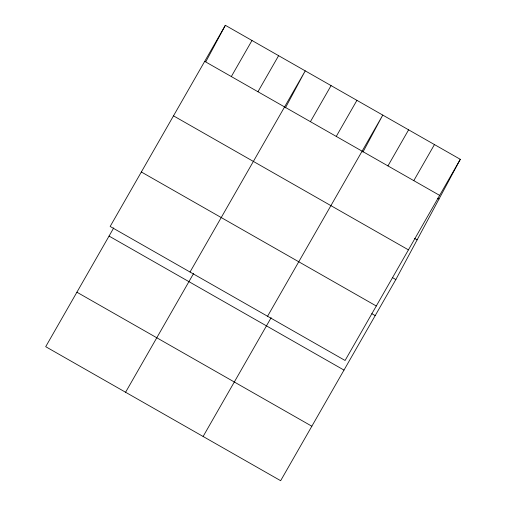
<?xml version="1.0" encoding="UTF-8"?>
<svg xmlns="http://www.w3.org/2000/svg" width="506" height="506" viewBox="0 0 506 506"><rect width="100%" height="100%" fill="white"/><g stroke="black" fill="none" stroke-linecap="round" stroke-linejoin="round"><path stroke-width="0.76" d="M205.86 61.669L225.353 25.3L460.296 159.314L395.85 279.54L280.647 480.7L45.704 346.686L113.73 227.909M285.384 107.892L305.232 70.865L190.028 272.026M362.916 152.116L382.764 115.09L267.56 316.25M225.353 25.3L110.15 226.46L345.092 360.474L460.296 159.314M231.324 76.564L251.982 40.486M257.946 91.75L278.61 55.679M125.583 392.251L193.608 273.474M310.418 121.68L331.076 85.603M336.262 136.418L356.92 100.346M203.115 436.476L271.14 317.692M387.95 165.905L408.608 129.827M413.794 180.642L434.452 144.571M204.696 61.371L439.638 195.386M437.671 198.213L439.031 198.984M414.401 238.313L417.121 239.863M173.495 115.855L408.437 249.863M392.454 277.598L395.85 279.54M141.345 171.983L376.287 305.997M371.79 313.669L375.193 315.611M109.049 236.081L343.991 370.088M76.906 292.209L311.848 426.223"/></g></svg>
